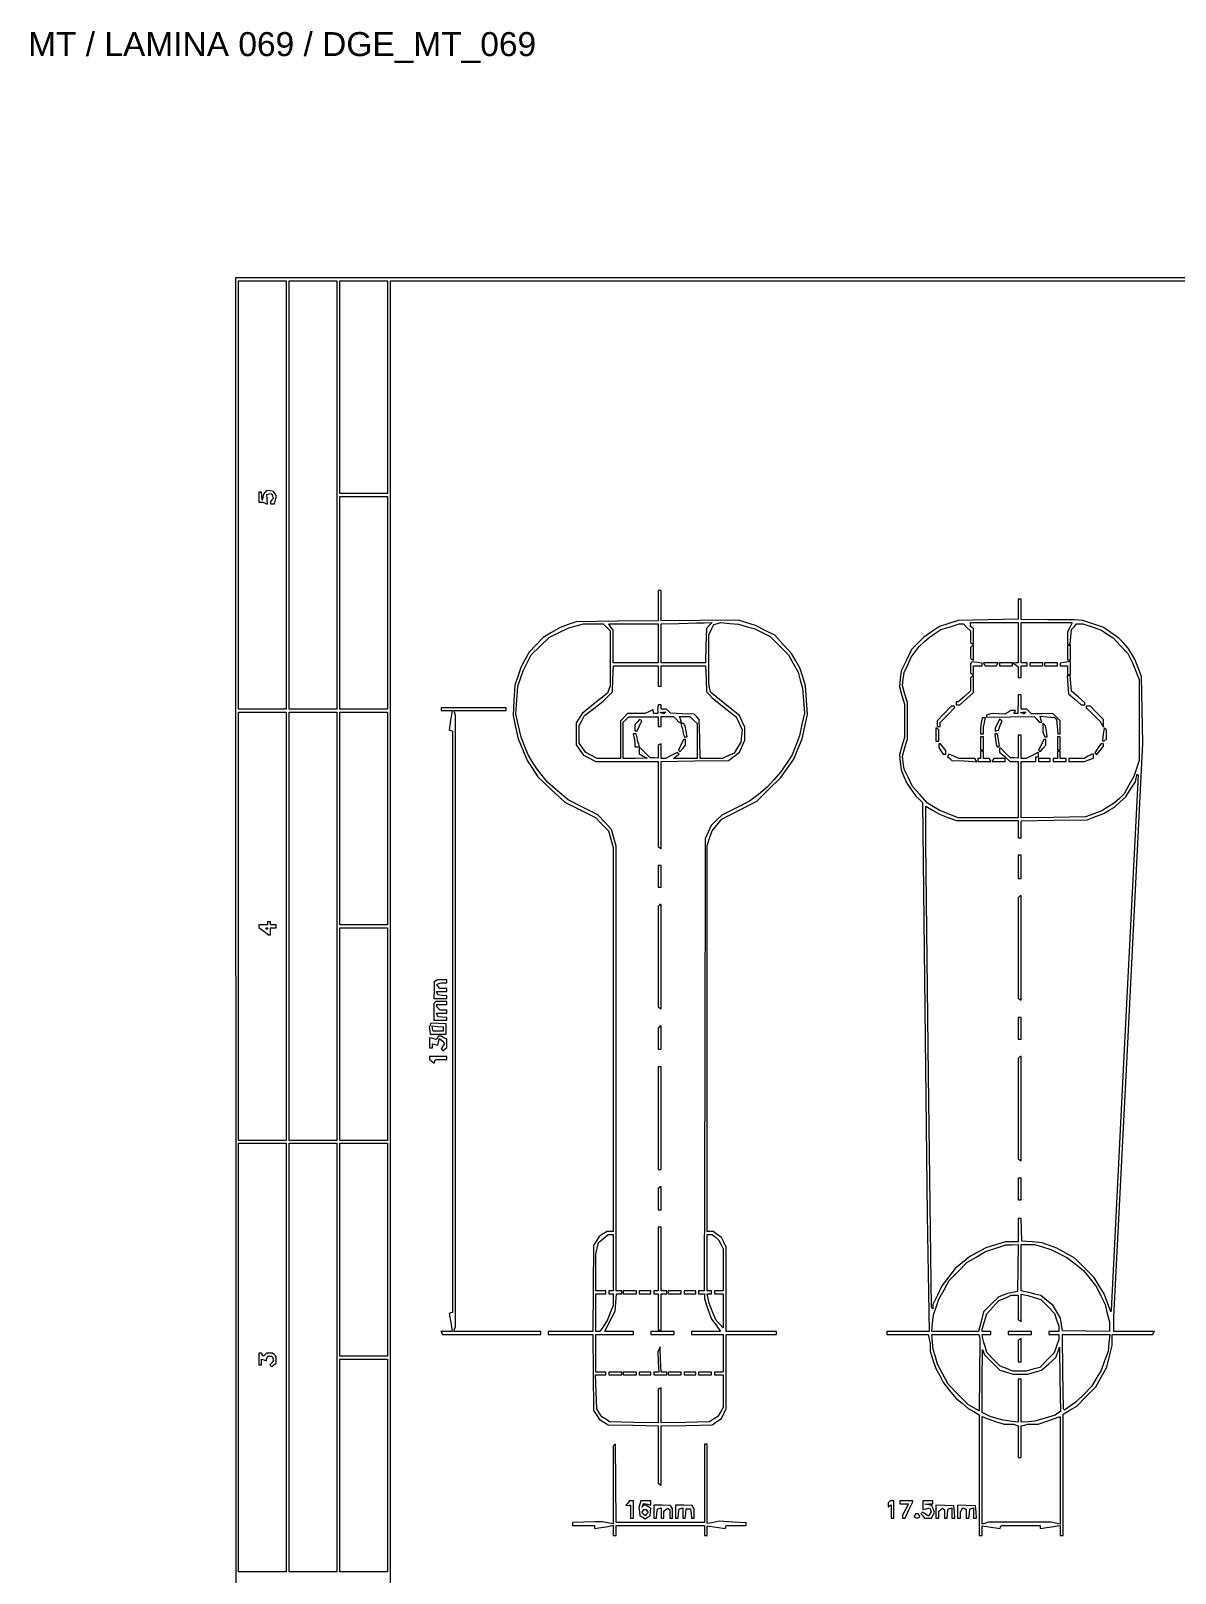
# Paper-space layout 'AN-14-DGE-069' of a CAD drawing. Header units: metres, sheet in millimetres. Extents: x 12 to 194, y 4 to 291.
# Drawn here: x 12.2 to 112.5, y 156.2 to 291.3 of the extents above; entities that cross this region are included whole.
import ezdxf

# ---------------------------------------------------------------- set-up
doc = ezdxf.new("R2010")
doc.units = ezdxf.units.M
doc.layers.add('DGE_CONTORNOS', color=7, linetype='Continuous', lineweight=0)
doc.layers.add('DGE_DATOS', color=7, linetype='Continuous', lineweight=0)
doc.styles.add('DGE_ARIAL', font='arial.ttf')

# ---------------------------------------------------------------- blocks, each defined once
blk = doc.blocks.new('LP_REF_DGE_MT_069')
at = {"layer": 'DGE_CONTORNOS'}
for points in [[(30.21, 147.41), (30.24, 25.21), (111.85, 25.21), (193.47, 25.21), (193.5, 147.41), (193.53, 269.61), (111.85, 269.61), (30.18, 269.61)], [(34.61, 250.6), (34.61, 231.85), (32.52, 231.85), (30.43, 231.85), (30.43, 250.6), (30.43, 269.36), (32.52, 269.36), (34.61, 269.36)], [(39.05, 250.6), (39.05, 231.85), (36.96, 231.85), (34.87, 231.85), (34.87, 250.6), (34.87, 269.36), (36.96, 269.36), (39.05, 269.36)], [(43.48, 260.04), (43.48, 250.73), (41.39, 250.73), (39.3, 250.73), (39.3, 260.04), (39.3, 269.36), (41.39, 269.36), (43.48, 269.36)], [(193.28, 163.73), (193.28, 58.1), (118.51, 58.1), (43.74, 58.1), (43.74, 163.73), (43.74, 269.36), (118.51, 269.36), (193.28, 269.36)], [(32.75, 250.83), (32.61, 250.67), (32.55, 250.41), (32.49, 250.16), (32.47, 250.51), (32.46, 250.86), (32.33, 250.86), (32.2, 250.86), (32.2, 250.41), (32.2, 249.97), (32.38, 249.97), (32.56, 249.97), (32.77, 249.89), (32.97, 249.81), (32.94, 250.23), (32.9, 250.66), (33.11, 250.7), (33.31, 250.74), (33.4, 250.52), (33.48, 250.31), (33.35, 250.18), (33.22, 250.04), (33.22, 249.94), (33.22, 249.84), (33.41, 249.84), (33.59, 249.84), (33.68, 250.18), (33.76, 250.51), (33.64, 250.72), (33.51, 250.92), (33.19, 250.96), (32.88, 251)], [(43.48, 241.16), (43.48, 231.85), (41.39, 231.85), (39.3, 231.85), (39.3, 241.16), (39.3, 250.48), (41.39, 250.48), (43.48, 250.48)], [(67.18, 240.91), (67.18, 239.59), (63.6, 239.55), (60.02, 239.51), (59.31, 239.25), (58.6, 238.99), (57.86, 238.56), (57.12, 238.12), (56.51, 237.49), (55.89, 236.85), (55.52, 236.18), (55.16, 235.5), (54.9, 234.72), (54.64, 233.94), (54.56, 232.61), (54.48, 231.28), (54.7, 230.26), (54.93, 229.25), (55.33, 228.3), (55.73, 227.35), (56.19, 226.64), (56.64, 225.93), (57.83, 224.82), (59.01, 223.71), (60.35, 223.03), (61.69, 222.36), (62.26, 221.78), (62.84, 221.19), (63.05, 220.46), (63.25, 219.73), (63.25, 202.91), (63.25, 186.1), (62.99, 186.1), (62.72, 186.1), (62.37, 185.89), (62.02, 185.68), (61.78, 185.29), (61.54, 184.89), (61.5, 181.12), (61.46, 177.35), (59.51, 177.35), (57.55, 177.35), (57.55, 177.22), (57.55, 177.1), (59.51, 177.1), (61.46, 177.1), (61.5, 173.77), (61.54, 170.44), (61.78, 170.05), (62.02, 169.66), (62.42, 169.42), (62.81, 169.18), (65, 169.14), (67.18, 169.09), (67.18, 166.58), (67.18, 164.06), (67.31, 163.98), (67.44, 163.9), (67.44, 166.5), (67.44, 169.09), (69.68, 169.13), (71.93, 169.18), (72.33, 169.46), (72.73, 169.74), (72.93, 170.18), (73.14, 170.61), (73.14, 173.85), (73.14, 177.1), (75.36, 177.1), (77.57, 177.1), (77.57, 177.22), (77.57, 177.35), (75.36, 177.35), (73.14, 177.35), (73.14, 181.04), (73.14, 184.73), (72.93, 185.16), (72.73, 185.59), (72.37, 185.85), (72.02, 186.1), (71.76, 186.1), (71.49, 186.1), (71.49, 203), (71.49, 219.9), (71.7, 220.55), (71.91, 221.2), (72.34, 221.7), (72.77, 222.21), (74.3, 222.99), (75.82, 223.78), (76.87, 224.81), (77.91, 225.83), (78.49, 226.65), (79.07, 227.47), (79.44, 228.36), (79.81, 229.25), (80.04, 230.32), (80.27, 231.39), (80.18, 232.64), (80.1, 233.89), (79.85, 234.67), (79.6, 235.46), (79.24, 236.09), (78.87, 236.73), (78.14, 237.52), (77.41, 238.32), (76.57, 238.75), (75.72, 239.18), (74.97, 239.41), (74.22, 239.64), (70.83, 239.61), (67.44, 239.59), (67.44, 240.91), (67.44, 242.24), (67.31, 242.24), (67.18, 242.24)], [(98.74, 240.61), (98.74, 239.74), (96.11, 239.67), (93.48, 239.61), (92.65, 239.34), (91.83, 239.08), (91.14, 238.61), (90.46, 238.15), (89.92, 237.61), (89.38, 237.07), (88.93, 236.13), (88.48, 235.2), (88.4, 234.49), (88.32, 233.79), (88.54, 233.04), (88.77, 232.29), (88.77, 230.83), (88.78, 229.37), (88.55, 228.61), (88.32, 227.85), (88.4, 227.2), (88.47, 226.55), (88.72, 225.96), (88.98, 225.37), (89.36, 224.81), (89.75, 224.24), (90.05, 223.96), (90.35, 223.67), (90.55, 205.61), (90.75, 187.55), (90.83, 182.45), (90.92, 177.35), (89.06, 177.35), (87.21, 177.35), (87.21, 177.22), (87.21, 177.1), (89.03, 177.1), (90.85, 177.1), (90.93, 176.7), (91.01, 176.31), (91.01, 175.96), (91.01, 175.62), (91.26, 174.87), (91.52, 174.12), (91.85, 173.49), (92.19, 172.85), (92.72, 172.19), (93.26, 171.52), (93.81, 171.07), (94.35, 170.61), (94.83, 170.34), (95.31, 170.06), (95.31, 164.77), (95.32, 159.48), (95.44, 159.48), (95.57, 159.48), (95.57, 159.91), (95.57, 160.33), (96.36, 160.22), (97.15, 160.11), (97.19, 160.24), (97.24, 160.37), (98.94, 160.37), (100.64, 160.37), (100.64, 160.24), (100.64, 160.1), (101.24, 160.18), (101.84, 160.26), (102.13, 160.32), (102.41, 160.37), (102.41, 159.93), (102.41, 159.48), (102.54, 159.48), (102.67, 159.48), (102.67, 164.79), (102.67, 170.1), (103.26, 170.45), (103.86, 170.8), (104.69, 171.65), (105.52, 172.49), (106, 173.36), (106.48, 174.23), (106.73, 175.18), (106.97, 176.13), (106.97, 176.62), (106.97, 177.1), (108.74, 177.1), (110.51, 177.1), (110.59, 177.22), (110.67, 177.35), (108.88, 177.35), (107.1, 177.35), (107.1, 177.99), (107.1, 178.64), (108.38, 203.75), (109.66, 228.87), (109.6, 231.78), (109.54, 234.7), (109.25, 235.46), (108.95, 236.22), (108.65, 236.73), (108.34, 237.23), (107.94, 237.66), (107.55, 238.08), (106.85, 238.56), (106.15, 239.03), (105.26, 239.33), (104.38, 239.62), (104, 239.64), (103.62, 239.66), (101.3, 239.68), (98.99, 239.7), (98.99, 240.59), (98.99, 241.48), (98.86, 241.48), (98.74, 241.48)], [(74.91, 239.1), (75.61, 238.91), (76.31, 238.56), (77, 238.21), (77.81, 237.4), (78.61, 236.6), (79.03, 235.84), (79.45, 235.08), (79.64, 234.38), (79.84, 233.68), (79.93, 232.59), (80.01, 231.5), (79.79, 230.5), (79.57, 229.5), (79.25, 228.68), (78.92, 227.85), (78.42, 227.09), (77.91, 226.33), (77.32, 225.67), (76.74, 225.01), (75.97, 224.39), (75.2, 223.78), (73.99, 223.17), (72.77, 222.57), (72.3, 222.12), (71.84, 221.66), (71.57, 221.08), (71.3, 220.5), (71.27, 200.7), (71.23, 180.9), (70.98, 180.9), (70.73, 180.9), (70.73, 180.77), (70.73, 180.65), (70.98, 180.65), (71.24, 180.65), (71.24, 180.42), (71.24, 180.2), (71.55, 179.32), (71.86, 178.44), (72.26, 177.9), (72.65, 177.35), (71.37, 177.35), (70.1, 177.35), (70.1, 177.22), (70.1, 177.1), (71.49, 177.1), (72.88, 177.1), (72.88, 175.45), (72.88, 173.8), (72.5, 173.8), (72.12, 173.8), (72.12, 173.68), (72.12, 173.55), (72.5, 173.55), (72.88, 173.55), (72.88, 172.12), (72.88, 170.7), (72.64, 170.29), (72.39, 169.89), (72.04, 169.66), (71.69, 169.43), (69.56, 169.39), (67.44, 169.35), (67.44, 170.89), (67.44, 172.42), (67.31, 172.35), (67.18, 172.27), (67.18, 170.8), (67.18, 169.34), (65.06, 169.39), (62.94, 169.43), (62.6, 169.66), (62.26, 169.89), (62.03, 170.23), (61.81, 170.57), (61.76, 172.06), (61.7, 173.55), (62.16, 173.55), (62.62, 173.55), (62.62, 173.68), (62.62, 173.8), (62.18, 173.8), (61.73, 173.8), (61.73, 175.45), (61.73, 177.1), (63.38, 177.1), (65.03, 177.1), (65.03, 177.22), (65.03, 177.35), (63.77, 177.35), (62.52, 177.35), (62.97, 178.24), (63.43, 179.13), (63.48, 179.89), (63.54, 180.65), (63.78, 180.65), (64.01, 180.65), (64.01, 180.77), (64.01, 180.9), (63.76, 180.9), (63.51, 180.9), (63.51, 200.38), (63.51, 219.85), (63.3, 220.58), (63.1, 221.31), (62.51, 221.95), (61.92, 222.59), (60.62, 223.24), (59.32, 223.9), (58.4, 224.68), (57.49, 225.47), (57.04, 226.03), (56.59, 226.59), (56.19, 227.22), (55.8, 227.85), (55.49, 228.63), (55.18, 229.4), (54.95, 230.4), (54.73, 231.4), (54.82, 232.63), (54.9, 233.87), (55.13, 234.54), (55.36, 235.21), (55.71, 235.9), (56.07, 236.6), (56.86, 237.38), (57.66, 238.16), (58.51, 238.57), (59.37, 238.98), (60.01, 239.15), (60.66, 239.32), (61.52, 239.32), (62.38, 239.32), (62.69, 239.01), (63, 238.7), (63, 236.3), (63, 233.89), (62.88, 233.57), (62.76, 233.26), (61.64, 232.36), (60.52, 231.46), (60.27, 231.05), (60.02, 230.64), (60.02, 229.68), (60.02, 228.72), (60.34, 228.27), (60.65, 227.81), (61.17, 227.55), (61.7, 227.28), (64.44, 227.28), (67.18, 227.28), (67.18, 223.55), (67.18, 219.82), (67.31, 219.74), (67.44, 219.66), (67.44, 223.47), (67.44, 227.27), (70.39, 227.31), (73.35, 227.35), (73.83, 227.71), (74.31, 228.08), (74.54, 228.6), (74.78, 229.12), (74.78, 229.69), (74.78, 230.26), (74.54, 230.78), (74.31, 231.3), (73.04, 232.33), (71.78, 233.35), (71.7, 233.76), (71.62, 234.16), (71.62, 236.27), (71.62, 238.37), (71.84, 238.81), (72.06, 239.25), (72.38, 239.34), (72.69, 239.43), (73.46, 239.36), (74.22, 239.3)], [(67.18, 237.61), (67.18, 235.9), (65.22, 235.9), (63.25, 235.9), (63.25, 237.33), (63.25, 238.76), (63.06, 239.04), (62.86, 239.32), (65.02, 239.32), (67.18, 239.32)], [(71.67, 239.18), (71.43, 238.92), (71.38, 237.41), (71.34, 235.9), (69.39, 235.9), (67.44, 235.9), (67.44, 237.61), (67.44, 239.32), (68.99, 239.36), (70.54, 239.4), (71.23, 239.42), (71.91, 239.45)], [(98.74, 237.68), (98.74, 235.9), (98.52, 235.9), (98.29, 235.89), (98.52, 235.73), (98.74, 235.56), (98.74, 235.1), (98.74, 234.63), (98.86, 234.63), (98.99, 234.63), (98.99, 235.14), (98.99, 235.65), (99.24, 235.65), (99.5, 235.65), (99.5, 235.77), (99.5, 235.9), (99.24, 235.9), (98.99, 235.9), (98.99, 237.68), (98.99, 239.45), (101.21, 239.45), (103.43, 239.45), (103.43, 239.4), (103.43, 239.35), (103.24, 238.99), (103.05, 238.63), (103.05, 238.09), (103.05, 237.55), (103.16, 237.55), (103.27, 237.55), (103.33, 238.18), (103.39, 238.82), (103.62, 239.07), (103.85, 239.32), (104.12, 239.32), (104.39, 239.32), (105.21, 239.05), (106.02, 238.78), (106.53, 238.43), (107.04, 238.09), (107.69, 237.4), (108.34, 236.71), (108.54, 236.32), (108.74, 235.92), (109.03, 235.18), (109.32, 234.44), (109.32, 230.9), (109.32, 227.35), (109.08, 226.65), (108.85, 225.95), (108.43, 225.19), (108.01, 224.43), (107.59, 224.04), (107.17, 223.64), (106.61, 223.29), (106.05, 222.95), (105.34, 222.69), (104.63, 222.43), (101.81, 222.37), (98.99, 222.32), (98.99, 224.8), (98.99, 227.28), (99.62, 227.28), (100.26, 227.28), (100.26, 227.47), (100.26, 227.66), (100.39, 227.66), (100.51, 227.66), (100.51, 227.85), (100.51, 228.04), (100.48, 228.04), (100.44, 228.04), (99.94, 227.79), (99.44, 227.54), (99.22, 227.54), (98.99, 227.54), (98.99, 228.55), (98.99, 229.56), (98.86, 229.56), (98.74, 229.56), (98.74, 228.56), (98.74, 227.56), (98.39, 227.58), (98.04, 227.6), (97.62, 228.01), (97.21, 228.42), (97.15, 228.42), (97.09, 228.42), (97.09, 228.26), (97.09, 228.09), (97.55, 227.69), (98, 227.28), (98.37, 227.28), (98.74, 227.28), (98.74, 224.81), (98.74, 222.34), (96.1, 222.34), (93.46, 222.34), (92.67, 222.65), (91.87, 222.97), (91.32, 223.29), (90.78, 223.61), (90.13, 224.34), (89.47, 225.07), (89.11, 225.83), (88.75, 226.6), (88.66, 227.17), (88.58, 227.74), (88.8, 228.49), (89.03, 229.25), (89.03, 230.83), (89.03, 232.42), (88.8, 233.17), (88.58, 233.92), (88.66, 234.49), (88.75, 235.06), (89.05, 235.73), (89.34, 236.41), (89.7, 236.88), (90.06, 237.35), (90.49, 237.74), (90.92, 238.12), (91.44, 238.47), (91.96, 238.82), (92.76, 239.07), (93.57, 239.32), (93.75, 239.32), (93.93, 239.32), (94.24, 239.01), (94.56, 238.7), (94.56, 238.2), (94.56, 237.69), (94.68, 237.61), (94.81, 237.53), (94.81, 238.23), (94.81, 238.93), (94.68, 239.01), (94.56, 239.08), (94.56, 239.27), (94.56, 239.45), (96.65, 239.45), (98.74, 239.45)], [(94.64, 237.34), (94.56, 237.25), (94.56, 236.78), (94.56, 236.3), (94.68, 236.22), (94.81, 236.14), (94.81, 236.78), (94.81, 237.42), (94.77, 237.42), (94.72, 237.42)], [(103.05, 236.79), (103.05, 236.16), (103.17, 236.16), (103.3, 236.16), (103.3, 236.79), (103.3, 237.42), (103.17, 237.42), (103.05, 237.42)], [(67.18, 234.76), (67.18, 233.87), (67.31, 233.87), (67.44, 233.87), (67.44, 234.76), (67.44, 235.65), (69.38, 235.65), (71.33, 235.65), (71.39, 234.51), (71.44, 233.38), (71.69, 233.1), (71.93, 232.83), (72.98, 232), (74.02, 231.18), (74.29, 230.61), (74.56, 230.05), (74.5, 229.5), (74.44, 228.95), (74.15, 228.48), (73.86, 228.01), (73.34, 227.78), (72.82, 227.54), (71.85, 227.54), (70.88, 227.54), (70.84, 229.24), (70.79, 230.95), (70.57, 231.18), (70.34, 231.4), (69.31, 231.45), (68.28, 231.49), (68.1, 231.67), (67.92, 231.85), (67.68, 231.85), (67.44, 231.85), (67.44, 232.04), (67.44, 232.23), (67.31, 232.23), (67.18, 232.23), (67.16, 232), (67.14, 231.78), (67.15, 231.62), (67.15, 231.47), (66.99, 231.47), (66.82, 231.47), (66.77, 231.62), (66.72, 231.78), (66.37, 231.62), (66.03, 231.47), (65.27, 231.47), (64.51, 231.47), (64.2, 231.15), (63.89, 230.84), (63.89, 229.19), (63.89, 227.54), (62.87, 227.54), (61.85, 227.54), (61.36, 227.79), (60.87, 228.04), (60.57, 228.45), (60.28, 228.86), (60.28, 229.64), (60.28, 230.41), (60.51, 230.84), (60.75, 231.28), (61.56, 231.91), (62.37, 232.54), (62.78, 232.96), (63.19, 233.38), (63.23, 234.51), (63.28, 235.65), (65.23, 235.65), (67.18, 235.65)], [(94.61, 235.92), (94.56, 235.86), (94.56, 235.44), (94.56, 235.03), (94.68, 234.95), (94.81, 234.87), (94.81, 235.26), (94.81, 235.65), (95.19, 235.65), (95.57, 235.65), (95.57, 235.76), (95.57, 235.87), (95.12, 235.93), (94.67, 235.98)], [(95.76, 235.77), (95.84, 235.65), (96.33, 235.65), (96.82, 235.65), (96.9, 235.77), (96.98, 235.9), (96.33, 235.9), (95.68, 235.9)], [(97.09, 235.77), (97.09, 235.65), (97.66, 235.65), (98.23, 235.65), (98.23, 235.77), (98.23, 235.9), (97.66, 235.9), (97.09, 235.9)], [(99.75, 235.77), (99.75, 235.65), (100.32, 235.65), (100.89, 235.65), (100.89, 235.77), (100.89, 235.9), (100.32, 235.9), (99.75, 235.9)], [(101.02, 235.77), (101.02, 235.65), (101.59, 235.65), (102.16, 235.65), (102.16, 235.77), (102.16, 235.9), (101.59, 235.9), (101.02, 235.9)], [(102.76, 235.94), (102.41, 235.88), (102.41, 235.77), (102.41, 235.65), (102.73, 235.65), (103.05, 235.65), (103.05, 235.27), (103.05, 234.89), (103.17, 234.89), (103.3, 234.89), (103.3, 235.46), (103.3, 236.03), (103.2, 236.01), (103.11, 235.99)], [(94.64, 234.68), (94.56, 234.59), (94.56, 234.03), (94.56, 233.46), (94.02, 232.97), (93.48, 232.48), (93.38, 232.48), (93.29, 232.48), (93.29, 232.35), (93.29, 232.23), (93.46, 232.23), (93.63, 232.23), (94.22, 232.77), (94.81, 233.32), (94.81, 234.04), (94.81, 234.76), (94.77, 234.76), (94.72, 234.76)], [(103.07, 233.98), (103.13, 233.2), (103.69, 232.72), (104.25, 232.23), (104.41, 232.23), (104.57, 232.23), (104.57, 232.31), (104.57, 232.4), (103.98, 232.92), (103.4, 233.43), (103.33, 234.1), (103.27, 234.76), (103.14, 234.76), (103.02, 234.76)], [(98.72, 232.45), (98.7, 231.78), (98.7, 231.62), (98.71, 231.47), (98.53, 231.47), (98.34, 231.47), (98.42, 231.59), (98.5, 231.72), (98.29, 231.72), (98.09, 231.72), (97.81, 231.57), (97.53, 231.42), (97, 231.45), (96.46, 231.48), (96.21, 231.4), (95.95, 231.32), (95.95, 231.23), (95.95, 231.15), (98.04, 231.18), (100.13, 231.22), (100.35, 230.96), (100.57, 230.71), (100.68, 230.71), (100.79, 230.71), (100.72, 230.97), (100.65, 231.24), (101.28, 231.18), (101.91, 231.12), (101.99, 231.04), (102.07, 230.96), (102.13, 230.33), (102.19, 229.69), (102.3, 229.69), (102.41, 229.69), (102.41, 230.26), (102.41, 230.82), (102.09, 231.15), (101.76, 231.47), (100.83, 231.45), (99.89, 231.43), (99.69, 231.64), (99.48, 231.85), (99.24, 231.85), (98.99, 231.85), (98.99, 232.48), (98.99, 233.11), (98.86, 233.11), (98.74, 233.11)], [(34.61, 212.84), (34.61, 194.08), (32.52, 194.08), (30.43, 194.08), (30.43, 212.84), (30.43, 231.59), (32.52, 231.59), (34.61, 231.59)], [(39.05, 212.84), (39.05, 194.08), (36.96, 194.08), (34.87, 194.08), (34.87, 212.84), (34.87, 231.59), (36.96, 231.59), (39.05, 231.59)], [(43.48, 222.28), (43.48, 212.96), (41.39, 212.96), (39.3, 212.96), (39.3, 222.28), (39.3, 231.59), (41.39, 231.59), (43.48, 231.59)], [(48.17, 231.85), (48.17, 231.72), (48.65, 231.72), (49.14, 231.72), (49.01, 230.87), (48.88, 230.02), (49.04, 229.97), (49.19, 229.92), (49.19, 204.47), (49.19, 179.02), (49.04, 178.97), (48.89, 178.92), (49.02, 178.14), (49.14, 177.35), (48.65, 177.35), (48.16, 177.35), (48.24, 177.22), (48.31, 177.1), (52.62, 177.1), (56.92, 177.1), (56.92, 177.22), (56.92, 177.35), (53.1, 177.35), (49.29, 177.35), (49.36, 177.56), (49.44, 177.76), (49.44, 204.53), (49.44, 231.31), (49.37, 231.51), (49.29, 231.72), (51.58, 231.72), (53.88, 231.72), (53.88, 231.85), (53.88, 231.97), (51.02, 231.97), (48.17, 231.97)], [(67.18, 230.76), (67.18, 230.33), (67.31, 230.33), (67.44, 230.33), (67.44, 230.77), (67.44, 231.21), (67.99, 231.21), (68.54, 231.21), (68.77, 230.96), (69, 230.71), (69.11, 230.71), (69.23, 230.71), (69.15, 230.96), (69.07, 231.21), (69.52, 231.21), (69.98, 231.21), (70.29, 230.9), (70.6, 230.59), (70.6, 229.06), (70.6, 227.54), (69.57, 227.54), (68.53, 227.54), (68.77, 227.72), (69.02, 227.9), (68.94, 227.98), (68.85, 228.06), (68.34, 227.8), (67.83, 227.54), (67.63, 227.54), (67.44, 227.54), (67.44, 228.18), (67.44, 228.82), (67.31, 228.74), (67.18, 228.66), (67.18, 228.11), (67.18, 227.55), (66.84, 227.58), (66.49, 227.6), (66.07, 228.01), (65.65, 228.42), (65.59, 228.42), (65.53, 228.42), (65.53, 228.17), (65.53, 227.93), (65.88, 227.74), (66.23, 227.55), (65.19, 227.54), (64.14, 227.54), (64.14, 229.12), (64.14, 230.71), (64.38, 230.95), (64.63, 231.19), (65.91, 231.19), (67.18, 231.19)], [(67.78, 231.52), (67.7, 231.44), (67.54, 231.51), (67.37, 231.57), (67.61, 231.58), (67.86, 231.59)], [(92.25, 231.47), (91.64, 230.83), (91.64, 230.58), (91.64, 230.33), (91.77, 230.33), (91.89, 230.33), (91.89, 230.51), (91.89, 230.69), (92.53, 231.33), (93.16, 231.96), (93.16, 232.03), (93.16, 232.1), (93.01, 232.1), (92.86, 232.1)], [(95.52, 230.8), (95.45, 230.52), (95.44, 230.1), (95.44, 229.69), (95.57, 229.69), (95.7, 229.69), (95.7, 229.99), (95.7, 230.29), (95.78, 230.69), (95.85, 231.09), (95.73, 231.09), (95.6, 231.09)], [(96.91, 230.59), (96.71, 230.21), (96.71, 230.07), (96.71, 229.92), (96.85, 229.97), (96.99, 230.02), (97.16, 230.42), (97.33, 230.83), (97.21, 230.9), (97.1, 230.97)], [(99.34, 231.52), (99.26, 231.44), (99.09, 231.51), (98.93, 231.57), (99.17, 231.58), (99.41, 231.59)], [(104.69, 232.04), (104.69, 231.97), (105.3, 231.37), (105.9, 230.77), (106.05, 230.52), (106.2, 230.26), (106.21, 230.6), (106.21, 230.94), (105.63, 231.52), (105.05, 232.1), (104.87, 232.1), (104.69, 232.1)], [(65.08, 229.3), (65.15, 228.9), (65.15, 228.73), (65.15, 228.55), (65.35, 228.55), (65.55, 228.55), (65.49, 228.77), (65.42, 228.99), (65.34, 229.34), (65.25, 229.69), (65.12, 229.69), (65, 229.69)], [(65.36, 230.72), (65.15, 230.5), (65.15, 230.22), (65.15, 229.95), (65.25, 229.95), (65.34, 229.95), (65.55, 230.39), (65.76, 230.84), (65.66, 230.89), (65.57, 230.95)], [(69.25, 230.36), (69.31, 230.14), (69.39, 229.79), (69.47, 229.44), (69.6, 229.44), (69.73, 229.44), (69.64, 229.91), (69.56, 230.39), (69.5, 230.48), (69.45, 230.58), (69.32, 230.58), (69.19, 230.58)], [(91.51, 229.64), (91.51, 229.06), (91.64, 229.06), (91.77, 229.06), (91.77, 229.56), (91.77, 230.06), (91.64, 230.14), (91.51, 230.21)], [(96.75, 229.17), (96.82, 228.66), (96.89, 228.58), (96.96, 228.51), (97.03, 228.58), (97.1, 228.64), (97.01, 229.17), (96.93, 229.69), (96.8, 229.69), (96.68, 229.69)], [(100.89, 230.23), (100.89, 229.84), (100.97, 229.64), (101.05, 229.44), (101.16, 229.44), (101.28, 229.44), (101.2, 229.91), (101.11, 230.39), (101, 230.51), (100.89, 230.63)], [(106.18, 229.66), (106.1, 229.13), (106.15, 229.08), (106.2, 229.03), (106.33, 229.12), (106.47, 229.2), (106.47, 229.63), (106.47, 230.06), (106.36, 230.13), (106.25, 230.19)], [(69.18, 228.71), (68.96, 228.25), (69.03, 228.18), (69.1, 228.11), (69.35, 228.41), (69.59, 228.71), (69.59, 228.95), (69.59, 229.18), (69.49, 229.18), (69.4, 229.18)], [(91.77, 228.64), (91.77, 228.48), (91.96, 228.2), (92.16, 227.92), (92.28, 227.92), (92.4, 227.92), (92.4, 228.08), (92.39, 228.23), (92.15, 228.52), (91.92, 228.8), (91.84, 228.8), (91.77, 228.8)], [(95.44, 228.87), (95.44, 228.3), (95.57, 228.3), (95.7, 228.3), (95.7, 228.87), (95.7, 229.44), (95.57, 229.44), (95.44, 229.44)], [(100.74, 228.71), (100.52, 228.25), (100.59, 228.18), (100.66, 228.11), (100.9, 228.41), (101.15, 228.71), (101.15, 228.95), (101.15, 229.18), (101.05, 229.18), (100.96, 229.18)], [(102.16, 228.87), (102.16, 228.3), (102.29, 228.3), (102.41, 228.3), (102.41, 228.87), (102.41, 229.44), (102.29, 229.44), (102.16, 229.44)], [(105.7, 228.42), (105.43, 228.03), (105.52, 227.94), (105.6, 227.85), (105.91, 228.23), (106.21, 228.61), (106.21, 228.71), (106.21, 228.8), (106.1, 228.8), (105.98, 228.8)], [(92.6, 227.8), (92.53, 227.69), (92.73, 227.53), (92.93, 227.36), (94.01, 227.31), (95.1, 227.25), (95.01, 227.39), (94.92, 227.54), (94.23, 227.54), (93.53, 227.54), (93.1, 227.72), (92.66, 227.9)], [(95.44, 227.85), (95.44, 227.54), (95.32, 227.54), (95.19, 227.54), (95.19, 227.41), (95.19, 227.28), (95.77, 227.28), (96.34, 227.28), (96.27, 227.41), (96.19, 227.54), (95.94, 227.54), (95.7, 227.54), (95.7, 227.85), (95.7, 228.17), (95.57, 228.17), (95.44, 228.17)], [(96.52, 227.41), (96.44, 227.28), (97.02, 227.28), (97.6, 227.28), (97.6, 227.41), (97.6, 227.54), (97.1, 227.54), (96.6, 227.54)], [(100.51, 227.41), (100.51, 227.28), (101.02, 227.28), (101.53, 227.28), (101.53, 227.41), (101.53, 227.54), (101.02, 227.54), (100.51, 227.54)], [(102.16, 227.85), (102.16, 227.54), (101.97, 227.54), (101.78, 227.54), (101.78, 227.41), (101.78, 227.28), (102.35, 227.28), (102.92, 227.28), (102.92, 227.41), (102.92, 227.54), (102.67, 227.54), (102.41, 227.54), (102.41, 227.85), (102.41, 228.17), (102.29, 228.17), (102.16, 228.17)], [(104.82, 227.72), (104.5, 227.54), (103.84, 227.54), (103.17, 227.54), (103.17, 227.41), (103.17, 227.28), (103.85, 227.28), (104.53, 227.28), (104.93, 227.42), (105.33, 227.56), (105.33, 227.74), (105.33, 227.92), (105.23, 227.91), (105.14, 227.89)], [(108.05, 202.63), (106.86, 179.19), (106.85, 179.13), (106.84, 179.06), (106.54, 179.85), (106.25, 180.64), (105.82, 181.36), (105.39, 182.08), (104.55, 182.93), (103.7, 183.77), (102.9, 184.2), (102.1, 184.64), (101.46, 184.87), (100.83, 185.1), (99.94, 185.19), (99.05, 185.27), (99.02, 186.25), (98.98, 187.24), (98.86, 187.24), (98.74, 187.24), (98.74, 186.22), (98.74, 185.21), (98.18, 185.21), (97.62, 185.21), (96.75, 184.94), (95.89, 184.68), (95.19, 184.3), (94.49, 183.91), (93.84, 183.39), (93.2, 182.86), (92.62, 182.1), (92.04, 181.34), (91.65, 180.52), (91.26, 179.7), (91.26, 179.52), (91.26, 179.34), (91.19, 179.41), (91.12, 179.48), (90.88, 199.8), (90.63, 220.12), (90.63, 221.74), (90.63, 223.35), (91.23, 223), (91.83, 222.65), (92.57, 222.37), (93.31, 222.09), (96.02, 222.09), (98.74, 222.09), (98.74, 221.33), (98.74, 220.57), (98.86, 220.57), (98.99, 220.57), (98.99, 221.32), (98.99, 222.06), (101.87, 222.12), (104.76, 222.17), (105.5, 222.44), (106.24, 222.72), (106.7, 222.99), (107.17, 223.27), (107.66, 223.72), (108.15, 224.18), (108.57, 224.83), (108.99, 225.48), (109.07, 225.82), (109.16, 226.16), (109.2, 226.11), (109.24, 226.07)], [(98.74, 218.03), (98.74, 217.02), (98.86, 217.02), (98.99, 217.02), (98.99, 218.03), (98.99, 219.05), (98.86, 219.05), (98.74, 219.05)], [(67.18, 217.21), (67.18, 216.26), (67.31, 216.26), (67.44, 216.26), (67.44, 217.21), (67.44, 218.16), (67.31, 218.16), (67.18, 218.16)], [(98.82, 215.41), (98.74, 215.33), (98.74, 210.92), (98.74, 206.51), (98.86, 206.44), (98.99, 206.36), (98.99, 210.93), (98.99, 215.5), (98.95, 215.5), (98.91, 215.5)], [(67.27, 214.65), (67.18, 214.57), (67.18, 210.16), (67.18, 205.75), (67.31, 205.68), (67.44, 205.6), (67.44, 210.17), (67.44, 214.74), (67.39, 214.74), (67.35, 214.74)], [(32.96, 213.09), (32.96, 212.96), (32.58, 212.96), (32.2, 212.96), (32.2, 212.85), (32.2, 212.74), (32.64, 212.41), (33.07, 212.08), (33.15, 212.08), (33.22, 212.08), (33.22, 212.39), (33.22, 212.71), (33.47, 212.71), (33.73, 212.71), (33.73, 212.84), (33.73, 212.96), (33.47, 212.96), (33.22, 212.96), (33.22, 213.09), (33.22, 213.22), (33.09, 213.22), (32.96, 213.22)], [(32.96, 212.65), (32.96, 212.58), (32.9, 212.58), (32.84, 212.58), (32.84, 212.65), (32.84, 212.71), (32.9, 212.71), (32.96, 212.71)], [(43.48, 203.39), (43.48, 194.08), (41.39, 194.08), (39.3, 194.08), (39.3, 203.39), (39.3, 212.71), (41.39, 212.71), (43.48, 212.71)], [(47.71, 208.05), (47.57, 207.96), (47.56, 207.23), (47.55, 206.5), (48.11, 206.5), (48.68, 206.5), (48.68, 206.62), (48.68, 206.74), (48.28, 206.78), (47.88, 206.82), (47.82, 206.98), (47.77, 207.13), (48.23, 207.13), (48.68, 207.13), (48.68, 207.26), (48.68, 207.39), (48.38, 207.39), (48.08, 207.39), (47.93, 207.56), (47.79, 207.74), (47.99, 207.82), (48.19, 207.89), (48.44, 207.89), (48.68, 207.89), (48.68, 208.02), (48.68, 208.15), (48.27, 208.15), (47.86, 208.14)], [(47.62, 206.16), (47.54, 206.08), (47.54, 205.34), (47.54, 204.6), (48.11, 204.6), (48.68, 204.6), (48.68, 204.72), (48.68, 204.84), (48.28, 204.88), (47.88, 204.92), (47.82, 205.07), (47.77, 205.23), (48.23, 205.23), (48.68, 205.23), (48.68, 205.36), (48.68, 205.49), (48.39, 205.49), (48.1, 205.49), (47.94, 205.64), (47.79, 205.79), (47.79, 205.89), (47.79, 205.99), (48.24, 205.99), (48.68, 205.99), (48.68, 206.12), (48.68, 206.25), (48.19, 206.25), (47.71, 206.25)], [(47.21, 204.17), (47.14, 203.98), (47.18, 203.69), (47.22, 203.39), (47.92, 203.39), (48.62, 203.39), (48.62, 203.84), (48.62, 204.28), (47.95, 204.32), (47.28, 204.36)], [(48.36, 203.84), (48.36, 203.65), (47.92, 203.65), (47.48, 203.65), (47.43, 203.88), (47.39, 204.11), (47.88, 204.07), (48.36, 204.03)], [(67.27, 204.01), (67.18, 203.92), (67.18, 202.99), (67.18, 202.06), (67.31, 202.06), (67.44, 202.06), (67.44, 203.08), (67.44, 204.09), (67.39, 204.09), (67.35, 204.09)], [(98.74, 203.9), (98.74, 202.95), (98.86, 202.95), (98.99, 202.95), (98.99, 203.9), (98.99, 204.85), (98.86, 204.85), (98.74, 204.85)], [(47.85, 203.07), (47.76, 202.93), (47.46, 203.01), (47.16, 203.08), (47.16, 202.64), (47.16, 202.19), (47.29, 202.19), (47.41, 202.19), (47.41, 202.37), (47.41, 202.55), (47.65, 202.49), (47.88, 202.42), (47.96, 202.72), (48.04, 203.01), (48.26, 202.79), (48.48, 202.57), (48.34, 202.33), (48.19, 202.09), (48.26, 202.02), (48.34, 201.94), (48.51, 202.08), (48.68, 202.22), (48.68, 202.58), (48.68, 202.94), (48.43, 203.07), (48.19, 203.2), (48.06, 203.2), (47.93, 203.2)], [(47.16, 201.32), (47.16, 201.21), (47.37, 201.03), (47.58, 200.86), (47.63, 201.02), (47.69, 201.18), (48.18, 201.18), (48.68, 201.18), (48.68, 201.3), (48.68, 201.43), (47.92, 201.43), (47.16, 201.43)], [(98.82, 201.35), (98.74, 201.26), (98.74, 196.85), (98.74, 192.45), (98.86, 192.37), (98.99, 192.29), (98.99, 196.86), (98.99, 201.43), (98.95, 201.43), (98.91, 201.43)], [(67.18, 196.04), (67.18, 191.55), (67.31, 191.55), (67.44, 191.55), (67.44, 196.04), (67.44, 200.54), (67.31, 200.54), (67.18, 200.54)], [(34.61, 175.07), (34.61, 156.31), (32.52, 156.31), (30.43, 156.31), (30.43, 175.07), (30.43, 193.83), (32.52, 193.83), (34.61, 193.83)], [(39.05, 175.07), (39.05, 156.31), (36.96, 156.31), (34.87, 156.31), (34.87, 175.07), (34.87, 193.83), (36.96, 193.83), (39.05, 193.83)], [(43.48, 184.51), (43.48, 175.2), (41.39, 175.2), (39.3, 175.2), (39.3, 184.51), (39.3, 193.83), (41.39, 193.83), (43.48, 193.83)], [(98.74, 189.83), (98.74, 188.88), (98.86, 188.88), (98.99, 188.88), (98.99, 189.83), (98.99, 190.79), (98.86, 190.79), (98.74, 190.79)], [(67.27, 189.94), (67.18, 189.86), (67.18, 188.93), (67.18, 188), (67.31, 188), (67.44, 188), (67.44, 189.01), (67.44, 190.02), (67.39, 190.02), (67.35, 190.02)], [(67.18, 183.69), (67.18, 180.9), (66.99, 180.9), (66.8, 180.9), (66.8, 180.77), (66.8, 180.65), (66.99, 180.65), (67.18, 180.65), (67.18, 179.06), (67.18, 177.48), (67.31, 177.48), (67.44, 177.48), (67.44, 179.06), (67.44, 180.65), (67.69, 180.65), (67.94, 180.65), (67.94, 180.77), (67.94, 180.9), (67.69, 180.9), (67.44, 180.9), (67.44, 183.69), (67.44, 186.48), (67.31, 186.48), (67.18, 186.48)], [(63.25, 183.37), (63.25, 180.9), (63.06, 180.9), (62.87, 180.9), (62.87, 180.77), (62.87, 180.65), (63.06, 180.65), (63.25, 180.65), (63.25, 180.14), (63.25, 179.64), (62.99, 178.97), (62.73, 178.3), (62.4, 177.83), (62.08, 177.35), (61.91, 177.35), (61.73, 177.35), (61.73, 179), (61.73, 180.65), (62.18, 180.65), (62.62, 180.65), (62.62, 180.77), (62.62, 180.9), (62.18, 180.9), (61.73, 180.9), (61.74, 182.52), (61.74, 184.13), (61.85, 184.64), (61.97, 185.15), (62.39, 185.49), (62.8, 185.84), (63.03, 185.84), (63.25, 185.84)], [(72.2, 185.61), (72.47, 185.38), (72.68, 184.99), (72.88, 184.59), (72.88, 182.74), (72.88, 180.9), (72.5, 180.9), (72.12, 180.9), (72.12, 180.77), (72.12, 180.65), (72.5, 180.65), (72.88, 180.65), (72.88, 179.16), (72.88, 177.67), (72.58, 177.99), (72.27, 178.3), (71.96, 179.06), (71.65, 179.82), (71.56, 180.23), (71.47, 180.65), (71.67, 180.65), (71.87, 180.65), (71.87, 180.77), (71.87, 180.9), (71.68, 180.9), (71.49, 180.9), (71.49, 183.37), (71.49, 185.84), (71.71, 185.84), (71.93, 185.83)], [(98.71, 182.9), (98.67, 180.84), (98.23, 180.76), (97.79, 180.68), (97.41, 180.53), (97.03, 180.38), (96.37, 179.73), (95.7, 179.08), (95.48, 178.22), (95.26, 177.35), (93.21, 177.35), (91.15, 177.35), (91.23, 178.08), (91.3, 178.81), (91.53, 179.49), (91.77, 180.18), (92.23, 181), (92.69, 181.83), (93.47, 182.6), (94.24, 183.38), (95.05, 183.87), (95.85, 184.36), (96.76, 184.65), (97.66, 184.94), (98.2, 184.95), (98.74, 184.96)], [(100.87, 184.75), (101.59, 184.54), (102.29, 184.19), (102.98, 183.84), (103.72, 183.27), (104.46, 182.69), (105.02, 181.97), (105.58, 181.25), (105.96, 180.47), (106.34, 179.7), (106.53, 178.94), (106.72, 178.19), (106.72, 177.77), (106.72, 177.35), (104.67, 177.38), (102.61, 177.42), (102.52, 177.97), (102.42, 178.52), (102.1, 179.07), (101.78, 179.62), (101.24, 180.06), (100.7, 180.49), (100.19, 180.63), (99.69, 180.76), (99.34, 180.83), (98.99, 180.9), (98.99, 182.93), (98.99, 184.96), (99.57, 184.96), (100.16, 184.96)], [(64.14, 180.77), (64.14, 180.65), (64.71, 180.65), (65.28, 180.65), (65.28, 180.77), (65.28, 180.9), (64.71, 180.9), (64.14, 180.9)], [(65.53, 180.77), (65.53, 180.65), (66.04, 180.65), (66.55, 180.65), (66.55, 180.77), (66.55, 180.9), (66.04, 180.9), (65.53, 180.9)], [(68.07, 180.77), (68.07, 180.65), (68.64, 180.65), (69.21, 180.65), (69.21, 180.77), (69.21, 180.9), (68.64, 180.9), (68.07, 180.9)], [(69.46, 180.77), (69.46, 180.65), (69.97, 180.65), (70.48, 180.65), (70.48, 180.77), (70.48, 180.9), (69.97, 180.9), (69.46, 180.9)], [(100.14, 180.32), (100.72, 180.14), (101.31, 179.54), (101.9, 178.94), (102.09, 178.38), (102.29, 177.83), (102.29, 177.59), (102.29, 177.35), (101.84, 177.35), (101.4, 177.35), (101.4, 177.22), (101.4, 177.1), (101.84, 177.1), (102.29, 177.1), (102.29, 176.87), (102.29, 176.64), (102.09, 176.06), (101.89, 175.48), (101.25, 174.85), (100.61, 174.21), (100.02, 174.04), (99.43, 173.87), (98.85, 173.88), (98.26, 173.88), (97.7, 174.1), (97.14, 174.31), (96.56, 174.91), (95.98, 175.51), (95.85, 175.96), (95.72, 176.4), (95.64, 176.75), (95.56, 177.1), (95.95, 177.1), (96.33, 177.1), (96.33, 177.22), (96.33, 177.35), (95.95, 177.35), (95.57, 177.35), (95.57, 177.46), (95.57, 177.56), (95.77, 178.23), (95.97, 178.9), (96.5, 179.47), (97.03, 180.05), (97.58, 180.28), (98.12, 180.52), (98.43, 180.52), (98.74, 180.52), (98.74, 179.45), (98.74, 178.38), (98.86, 178.3), (98.99, 178.22), (98.99, 179.42), (98.99, 180.62), (99.28, 180.56), (99.56, 180.5)], [(66.55, 177.22), (66.55, 177.1), (67.56, 177.1), (68.58, 177.1), (68.58, 177.22), (68.58, 177.35), (67.56, 177.35), (66.55, 177.35)], [(95.33, 176.88), (95.38, 176.65), (95.34, 173.52), (95.31, 170.4), (94.84, 170.67), (94.37, 170.94), (93.48, 171.84), (92.59, 172.74), (92.13, 173.62), (91.67, 174.5), (91.48, 175.13), (91.28, 175.77), (91.21, 176.43), (91.15, 177.1), (93.22, 177.1), (95.29, 177.1)], [(97.85, 177.22), (97.85, 177.1), (98.86, 177.1), (99.88, 177.1), (99.88, 177.22), (99.88, 177.35), (98.86, 177.35), (97.85, 177.35)], [(106.68, 176.35), (106.6, 175.61), (106.3, 174.77), (105.99, 173.93), (105.57, 173.22), (105.14, 172.52), (104.5, 171.86), (103.85, 171.21), (103.32, 170.84), (102.79, 170.47), (102.74, 170.52), (102.69, 170.57), (102.65, 173.83), (102.6, 177.1), (104.68, 177.1), (106.76, 177.1)], [(67.27, 175.81), (67.16, 175.59), (67.2, 174.7), (67.25, 173.8), (67.02, 173.8), (66.8, 173.8), (66.8, 173.68), (66.8, 173.55), (67.37, 173.55), (67.94, 173.55), (67.94, 173.68), (67.94, 173.8), (67.69, 173.8), (67.45, 173.8), (67.41, 174.91), (67.37, 176.02)], [(102.2, 170.19), (101.98, 170.03), (101.09, 169.77), (100.19, 169.5), (99.59, 169.45), (98.99, 169.4), (98.99, 171.28), (98.99, 173.17), (98.86, 173.17), (98.74, 173.17), (98.74, 171.29), (98.74, 169.41), (98.01, 169.51), (97.28, 169.6), (96.77, 169.75), (96.27, 169.9), (95.92, 170.08), (95.57, 170.26), (95.58, 173.01), (95.59, 175.77), (95.68, 175.54), (95.77, 175.31), (96.44, 174.64), (97.11, 173.96), (97.7, 173.79), (98.29, 173.61), (98.93, 173.61), (99.56, 173.61), (100.17, 173.79), (100.78, 173.97), (101.4, 174.53), (102.02, 175.08), (102.19, 175.54), (102.35, 175.99), (102.38, 173.17), (102.42, 170.35)], [(98.82, 176.63), (98.74, 176.55), (98.74, 175.62), (98.74, 174.69), (98.86, 174.69), (98.99, 174.69), (98.99, 175.7), (98.99, 176.72), (98.95, 176.72), (98.91, 176.72)], [(32.2, 174.94), (32.2, 174.44), (32.33, 174.44), (32.46, 174.44), (32.46, 174.69), (32.46, 174.94), (32.65, 174.86), (32.84, 174.79), (32.91, 174.99), (32.99, 175.2), (33.17, 175.2), (33.35, 175.2), (33.43, 175.01), (33.5, 174.81), (33.34, 174.62), (33.18, 174.43), (33.26, 174.35), (33.34, 174.27), (33.53, 174.43), (33.73, 174.59), (33.73, 174.87), (33.73, 175.15), (33.57, 175.3), (33.42, 175.45), (33.16, 175.45), (32.89, 175.45), (32.75, 175.31), (32.61, 175.18), (32.53, 175.31), (32.44, 175.45), (32.32, 175.45), (32.2, 175.45)], [(43.48, 165.63), (43.48, 156.31), (41.39, 156.31), (39.3, 156.31), (39.3, 165.63), (39.3, 174.94), (41.39, 174.94), (43.48, 174.94)], [(62.87, 173.68), (62.87, 173.55), (63.44, 173.55), (64.01, 173.55), (64.01, 173.68), (64.01, 173.8), (63.44, 173.8), (62.87, 173.8)], [(64.14, 173.68), (64.14, 173.55), (64.71, 173.55), (65.28, 173.55), (65.28, 173.68), (65.28, 173.8), (64.71, 173.8), (64.14, 173.8)], [(65.53, 173.68), (65.53, 173.55), (66.04, 173.55), (66.55, 173.55), (66.55, 173.68), (66.55, 173.8), (66.04, 173.8), (65.53, 173.8)], [(68.07, 173.68), (68.07, 173.55), (68.64, 173.55), (69.21, 173.55), (69.21, 173.68), (69.21, 173.8), (68.64, 173.8), (68.07, 173.8)], [(69.46, 173.68), (69.46, 173.55), (69.97, 173.55), (70.48, 173.55), (70.48, 173.68), (70.48, 173.8), (69.97, 173.8), (69.46, 173.8)], [(70.73, 173.68), (70.73, 173.55), (71.3, 173.55), (71.87, 173.55), (71.87, 173.68), (71.87, 173.8), (71.3, 173.8), (70.73, 173.8)], [(96.75, 169.48), (97.49, 169.24), (97.91, 169.24), (98.34, 169.24), (98.54, 169.16), (98.74, 169.09), (98.74, 167.71), (98.74, 166.33), (98.86, 166.33), (98.99, 166.33), (98.99, 167.71), (98.99, 169.08), (99.28, 169.16), (99.56, 169.24), (100.01, 169.24), (100.47, 169.24), (101.4, 169.56), (102.33, 169.87), (102.37, 169.87), (102.41, 169.87), (102.41, 165.18), (102.41, 160.48), (102, 160.57), (101.59, 160.66), (98.86, 160.66), (96.13, 160.66), (95.85, 160.57), (95.57, 160.48), (95.57, 165.19), (95.57, 169.9), (95.79, 169.81), (96.01, 169.72)], [(63.35, 167.39), (63.25, 167.3), (63.25, 163.9), (63.25, 160.51), (62.78, 160.59), (62.3, 160.68), (61.99, 160.68), (61.67, 160.67), (60.69, 160.65), (59.7, 160.62), (59.7, 160.5), (59.7, 160.37), (60.66, 160.37), (61.61, 160.37), (61.61, 160.24), (61.61, 160.1), (62.21, 160.18), (62.81, 160.26), (63.03, 160.33), (63.25, 160.39), (63.25, 159.93), (63.25, 159.48), (63.38, 159.48), (63.51, 159.48), (63.51, 159.93), (63.51, 160.37), (67.37, 160.37), (71.24, 160.37), (71.24, 159.93), (71.24, 159.48), (71.36, 159.48), (71.49, 159.48), (71.49, 159.91), (71.49, 160.33), (72.28, 160.22), (73.07, 160.11), (73.12, 160.24), (73.16, 160.37), (74.04, 160.37), (74.91, 160.37), (74.91, 160.48), (74.91, 160.59), (73.74, 160.66), (72.56, 160.73), (72.03, 160.63), (71.49, 160.53), (71.49, 164), (71.49, 167.47), (71.36, 167.47), (71.24, 167.47), (71.24, 164.04), (71.24, 160.62), (67.37, 160.62), (63.51, 160.62), (63.48, 164.06), (63.44, 167.49)], [(64.52, 162.33), (64.36, 162.14), (64.47, 162.13), (64.58, 162.11), (64.68, 162.13), (64.77, 162.14), (64.77, 161.57), (64.77, 161), (64.9, 161), (65.03, 161), (65.03, 161.76), (65.03, 162.52), (64.85, 162.52), (64.68, 162.52)], [(65.59, 162.22), (65.51, 161.92), (65.56, 161.57), (65.6, 161.22), (65.82, 161.08), (66.04, 160.94), (66.26, 161.08), (66.48, 161.22), (66.52, 161.55), (66.56, 161.87), (66.3, 162.01), (66.04, 162.16), (65.89, 162.07), (65.75, 161.98), (65.85, 162.13), (65.94, 162.29), (66.25, 162.22), (66.55, 162.14), (66.55, 162.33), (66.55, 162.52), (66.11, 162.52), (65.67, 162.52)], [(66.8, 161.57), (66.8, 161), (66.92, 161), (67.04, 161), (67.08, 161.41), (67.12, 161.81), (67.28, 161.86), (67.44, 161.91), (67.44, 161.46), (67.44, 161), (67.56, 161), (67.69, 161), (67.69, 161.3), (67.69, 161.61), (67.86, 161.75), (68.03, 161.89), (68.11, 161.8), (68.2, 161.72), (68.2, 161.36), (68.2, 161), (68.32, 161), (68.45, 161), (68.45, 161.42), (68.45, 161.83), (68.35, 161.97), (68.26, 162.12), (67.53, 162.13), (66.8, 162.13)], [(68.7, 161.57), (68.7, 161), (68.82, 161), (68.94, 161), (68.98, 161.41), (69.02, 161.81), (69.18, 161.86), (69.34, 161.91), (69.34, 161.46), (69.34, 161), (69.45, 161), (69.57, 161), (69.61, 161.42), (69.65, 161.83), (69.84, 161.83), (70.03, 161.83), (70.07, 161.42), (70.11, 161), (70.23, 161), (70.35, 161), (70.35, 161.42), (70.35, 161.83), (70.25, 161.97), (70.16, 162.12), (69.43, 162.13), (68.7, 162.13)], [(87.42, 162.44), (87.33, 162.36), (87.33, 162.18), (87.33, 162), (87.46, 162.08), (87.59, 162.16), (87.59, 161.58), (87.59, 161), (87.71, 161), (87.84, 161), (87.84, 161.76), (87.84, 162.52), (87.67, 162.52), (87.5, 162.52)], [(88.35, 162.4), (88.35, 162.27), (88.73, 162.27), (89.11, 162.27), (88.86, 161.77), (88.6, 161.27), (88.6, 161.14), (88.6, 161), (88.72, 161), (88.83, 161), (89.16, 161.72), (89.49, 162.43), (89.49, 162.48), (89.49, 162.52), (88.92, 162.52), (88.35, 162.52)], [(90.37, 162.14), (90.37, 161.76), (90.67, 161.83), (90.97, 161.91), (91.04, 161.73), (91.11, 161.55), (91, 161.37), (90.89, 161.19), (90.62, 161.36), (90.35, 161.53), (90.28, 161.46), (90.21, 161.39), (90.37, 161.2), (90.53, 161), (90.83, 161), (91.12, 161), (91.27, 161.27), (91.41, 161.54), (91.28, 161.83), (91.15, 162.12), (90.86, 162.18), (90.56, 162.24), (90.91, 162.25), (91.26, 162.27), (91.26, 162.4), (91.26, 162.52), (90.82, 162.52), (90.37, 162.52)], [(91.51, 161.58), (91.51, 161), (91.64, 161), (91.77, 161), (91.77, 161.3), (91.77, 161.61), (91.94, 161.75), (92.11, 161.89), (92.19, 161.8), (92.27, 161.72), (92.27, 161.36), (92.27, 161), (92.39, 161), (92.51, 161), (92.55, 161.41), (92.59, 161.81), (92.75, 161.86), (92.91, 161.91), (92.91, 161.46), (92.91, 161), (93.04, 161), (93.18, 161), (93.14, 161.54), (93.1, 162.08), (92.31, 162.11), (91.51, 162.15)], [(93.41, 161.58), (93.41, 161), (93.54, 161), (93.67, 161), (93.67, 161.29), (93.67, 161.57), (93.78, 161.75), (93.89, 161.92), (94.03, 161.84), (94.18, 161.75), (94.18, 161.38), (94.18, 161), (94.29, 161), (94.41, 161), (94.45, 161.41), (94.49, 161.81), (94.65, 161.86), (94.81, 161.91), (94.81, 161.46), (94.81, 161), (94.94, 161), (95.08, 161), (95.04, 161.54), (95, 162.08), (94.21, 162.11), (93.41, 162.15)], [(66.24, 161.63), (66.32, 161.49), (66.18, 161.35), (66.04, 161.21), (65.9, 161.35), (65.76, 161.49), (65.84, 161.63), (65.93, 161.76), (66.04, 161.76), (66.15, 161.76)], [(89.68, 161.27), (89.61, 161.15), (89.74, 161.07), (89.87, 160.99), (90, 161.07), (90.12, 161.15), (90.05, 161.27), (89.98, 161.38), (89.87, 161.38), (89.75, 161.38)]]:
    blk.add_lwpolyline(points, close=True, dxfattribs=at)
at = {"layer": 'DGE_DATOS', "style": 'DGE_ARIAL'}
blk.add_text('MT / LAMINA 069 / DGE_MT_069', height=2.1, dxfattribs=at).set_placement((12, 289.04))

psp = doc.layouts.new('AN-14-DGE-069')

# ---------------------------------------------------------------- block references
at = {"layer": 'DGE_DATOS'}
psp.add_blockref('LP_REF_DGE_MT_069', (0, 0), dxfattribs=at)

doc.saveas('drawing.dxf')
